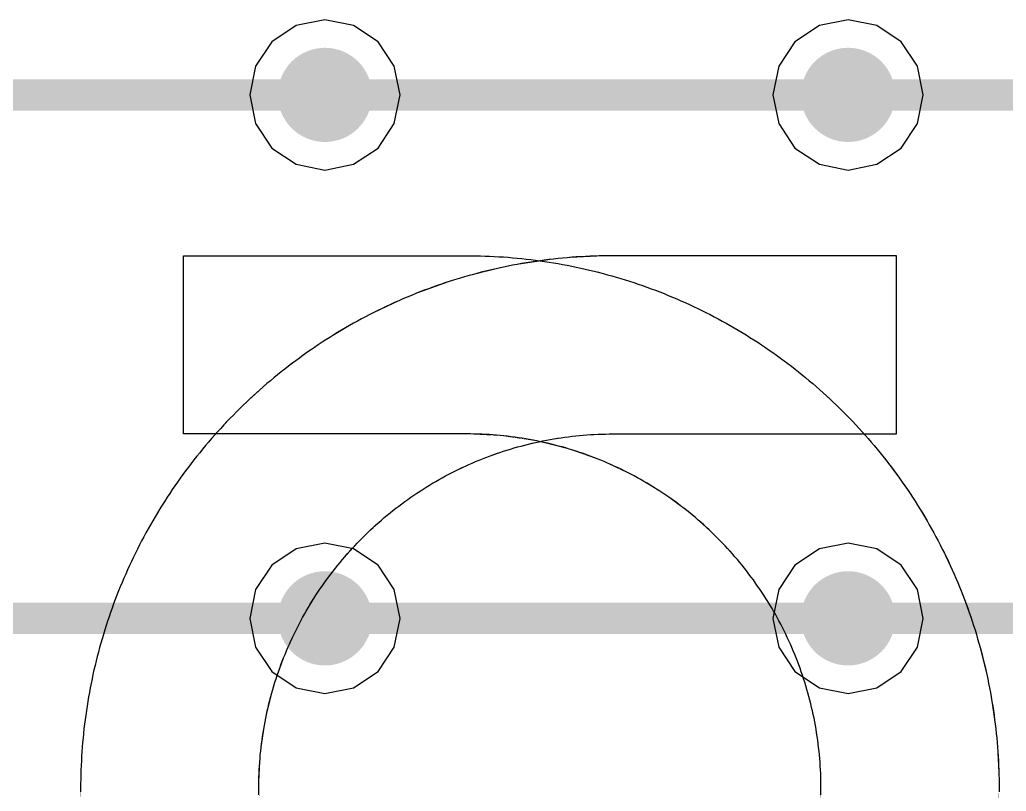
# Model space of a CAD drawing. Extents: x 17 to 262, y 47 to 156.
# Drawn here: x 113.542 to 118.256, y 51.674 to 55.359 of the extents above; entities that cross this region are included whole.
import ezdxf

# ---------------------------------------------------------------- set-up
doc = ezdxf.new("R2010")
doc.units = 0
doc.layers.get('0').update_dxf_attribs({"linetype": 'CONTINUOUS'})
for name, color, linetype in [('BOTTOMLAYER', 5, 'CONTINUOUS'), ('BOTTOMOVERLAY', 54, 'CONTINUOUS'), ('MIDLAYER1', 16, 'CONTINUOUS'), ('MIDLAYER2', 76, 'CONTINUOUS'), ('MULTILAYER', 9, 'CONTINUOUS'), ('TOPLAYER', 1, 'CONTINUOUS'), ('TOPOVERLAY', 2, 'CONTINUOUS'), ('VIAHOLELAYER', 16, 'CONTINUOUS')]:
    doc.layers.add(name, color=color, linetype=linetype)

# ---------------------------------------------------------------- blocks, each defined once
blk = doc.blocks.new('3DR_SMALL_B_1')
at = {"layer": 'BOTTOMOVERLAY'}
for p, q in [((1.6986, 0.0067), (1.6989, -0.011)), ((1.6989, -0.0427), (1.6986, -0.0604)), ((1.6989, -0.011), (1.699, -0.0268)), ((1.699, -0.0268), (1.6989, -0.0427)), ((1.699, -0.0268), (1.699, -0.0268)), ((1.699, -0.0268), (1.699, -0.0268)), ((1.699, -0.0268), (1.699, -0.0268)), ((1.699, -0.0268), (1.699, -0.0268)), ((2.5498, -0.0679), (2.5501, -0.0459)), ((2.5502, -0.0268), (2.5501, -0.0078)), ((2.5501, -0.0459), (2.5502, -0.0268)), ((2.5502, -0.0268), (2.5502, -0.0268)), ((2.5502, -0.0268), (2.5502, -0.0268)), ((2.5502, -0.0268), (2.5502, -0.0268)), ((2.5502, -0.0268), (2.5502, -0.0268)), ((2.5502, -0.0268), (2.5502, -0.0268)), ((1.6982, -0.0782), (1.6975, -0.0959)), ((1.6986, -0.0604), (1.6982, -0.0782)), ((2.5487, -0.1118), (2.5493, -0.0899)), ((2.5493, -0.0899), (2.5498, -0.0679)), ((1.6956, -0.1312), (1.6944, -0.1489)), ((1.6967, -0.1136), (1.6956, -0.1312)), ((1.6975, -0.0959), (1.6967, -0.1136)), ((2.5468, -0.1557), (2.5478, -0.1338)), ((2.5478, -0.1338), (2.5487, -0.1118)), ((1.6915, -0.1842), (1.6897, -0.2019)), ((1.693, -0.1666), (1.6915, -0.1842)), ((1.6944, -0.1489), (1.693, -0.1666)), ((2.5441, -0.1995), (2.5456, -0.1776)), ((2.5456, -0.1776), (2.5468, -0.1557)), ((1.6878, -0.2195), (1.6856, -0.2371)), ((1.6897, -0.2019), (1.6878, -0.2195)), ((2.5407, -0.2433), (2.5425, -0.2214)), ((2.5425, -0.2214), (2.5441, -0.1995)), ((1.6808, -0.2722), (1.6782, -0.2897)), ((1.6833, -0.2547), (1.6808, -0.2722)), ((1.6856, -0.2371), (1.6833, -0.2547)), ((2.5366, -0.287), (2.5387, -0.2652)), ((2.5387, -0.2652), (2.5407, -0.2433)), ((1.6722, -0.3247), (1.669, -0.3421)), ((1.6753, -0.3072), (1.6722, -0.3247)), ((1.6782, -0.2897), (1.6753, -0.3072)), ((2.5316, -0.3307), (2.5342, -0.3089)), ((2.5342, -0.3089), (2.5366, -0.287)), ((1.662, -0.3768), (1.6582, -0.3941)), ((1.6656, -0.3595), (1.662, -0.3768)), ((1.669, -0.3421), (1.6656, -0.3595)), ((2.5229, -0.396), (2.526, -0.3742)), ((2.526, -0.3742), (2.5289, -0.3525)), ((2.5289, -0.3525), (2.5316, -0.3307)), ((1.6543, -0.4114), (1.6501, -0.4286)), ((1.6582, -0.3941), (1.6543, -0.4114)), ((2.5161, -0.4394), (2.5196, -0.4177)), ((2.5196, -0.4177), (2.5229, -0.396)), ((1.6413, -0.463), (1.6366, -0.48)), ((1.6458, -0.4458), (1.6413, -0.463)), ((1.6501, -0.4286), (1.6458, -0.4458)), ((2.5085, -0.4826), (2.5124, -0.461)), ((2.5124, -0.461), (2.5161, -0.4394)), ((1.6268, -0.5141), (1.6216, -0.531)), ((1.6318, -0.4971), (1.6268, -0.5141)), ((1.6366, -0.48), (1.6318, -0.4971)), ((2.5002, -0.5258), (2.5045, -0.5042)), ((2.5045, -0.5042), (2.5085, -0.4826)), ((1.6106, -0.5647), (1.6049, -0.5815)), ((1.6162, -0.5479), (1.6106, -0.5647)), ((1.6216, -0.531), (1.6162, -0.5479)), ((2.4912, -0.5687), (2.4958, -0.5473)), ((2.4958, -0.5473), (2.5002, -0.5258)), ((1.5989, -0.5982), (1.5929, -0.6148)), ((1.6049, -0.5815), (1.5989, -0.5982)), ((2.4763, -0.6329), (2.4814, -0.6116)), ((2.4814, -0.6116), (2.4864, -0.5902)), ((2.4864, -0.5902), (2.4912, -0.5687)), ((1.5802, -0.6479), (1.5735, -0.6644)), ((1.5866, -0.6314), (1.5802, -0.6479)), ((1.5929, -0.6148), (1.5866, -0.6314)), ((2.4654, -0.6754), (2.4709, -0.6542)), ((2.4709, -0.6542), (2.4763, -0.6329)), ((1.5598, -0.697), (1.5527, -0.7133)), ((1.5668, -0.6807), (1.5598, -0.697)), ((1.5735, -0.6644), (1.5668, -0.6807)), ((2.4538, -0.7178), (2.4597, -0.6966)), ((2.4597, -0.6966), (2.4654, -0.6754)), ((1.5379, -0.7455), (1.5303, -0.7615)), ((1.5454, -0.7294), (1.5379, -0.7455)), ((1.5527, -0.7133), (1.5454, -0.7294)), ((2.4414, -0.76), (2.4477, -0.7389)), ((2.4477, -0.7389), (2.4538, -0.7178)), ((1.5146, -0.7932), (1.5064, -0.809)), ((1.5225, -0.7774), (1.5146, -0.7932)), ((1.5303, -0.7615), (1.5225, -0.7774)), ((2.4284, -0.8019), (2.435, -0.7809)), ((2.435, -0.7809), (2.4414, -0.76)), ((1.4897, -0.8402), (1.4811, -0.8557)), ((1.4981, -0.8246), (1.4897, -0.8402)), ((1.5064, -0.809), (1.4981, -0.8246)), ((2.4074, -0.8643), (2.4146, -0.8436)), ((2.4146, -0.8436), (2.4216, -0.8228)), ((2.4216, -0.8228), (2.4284, -0.8019)), ((1.4633, -0.8864), (1.4542, -0.9016)), ((1.4723, -0.8711), (1.4633, -0.8864)), ((1.4811, -0.8557), (1.4723, -0.8711)), ((2.3926, -0.9057), (2.4001, -0.885)), ((2.4001, -0.885), (2.4074, -0.8643)), ((1.4356, -0.9317), (1.426, -0.9466)), ((1.445, -0.9167), (1.4356, -0.9317)), ((1.4542, -0.9016), (1.445, -0.9167)), ((2.377, -0.9467), (2.3849, -0.9262)), ((2.3849, -0.9262), (2.3926, -0.9057)), ((1.4064, -0.9761), (1.3963, -0.9907)), ((1.4163, -0.9614), (1.4064, -0.9761)), ((1.426, -0.9466), (1.4163, -0.9614)), ((2.3523, -1.0078), (2.3607, -0.9875)), ((2.3607, -0.9875), (2.3689, -0.9672)), ((2.3689, -0.9672), (2.377, -0.9467)), ((1.3653, -1.0339), (1.3547, -1.0481)), ((1.3758, -1.0196), (1.3653, -1.0339)), ((1.3862, -1.0052), (1.3758, -1.0196)), ((1.3963, -0.9907), (1.3862, -1.0052)), ((2.335, -1.0482), (2.3437, -1.028)), ((2.3437, -1.028), (2.3523, -1.0078)), ((1.333, -1.0761), (1.3219, -1.0899)), ((1.3439, -1.0621), (1.333, -1.0761)), ((1.3547, -1.0481), (1.3439, -1.0621)), ((2.3169, -1.0882), (2.326, -1.0682)), ((2.326, -1.0682), (2.335, -1.0482)), ((1.2878, -1.1307), (1.2761, -1.144)), ((1.2993, -1.1172), (1.2878, -1.1307)), ((1.3107, -1.1036), (1.2993, -1.1172)), ((1.3219, -1.0899), (1.3107, -1.1036)), ((2.2886, -1.1477), (2.2982, -1.1279)), ((2.2982, -1.1279), (2.3077, -1.1081)), ((2.3077, -1.1081), (2.3169, -1.0882)), ((1.2524, -1.1704), (1.2404, -1.1834)), ((1.2643, -1.1573), (1.2524, -1.1704)), ((1.2761, -1.144), (1.2643, -1.1573)), ((2.2689, -1.1869), (2.2788, -1.1673)), ((2.2788, -1.1673), (2.2886, -1.1477)), ((1.2034, -1.2215), (1.1908, -1.234)), ((1.2158, -1.2089), (1.2034, -1.2215)), ((1.2282, -1.1962), (1.2158, -1.2089)), ((1.2404, -1.1834), (1.2282, -1.1962)), ((2.2485, -1.2258), (2.2588, -1.2064)), ((2.2588, -1.2064), (2.2689, -1.1869)), ((1.1522, -1.2706), (1.1391, -1.2825)), ((1.1652, -1.2585), (1.1522, -1.2706)), ((1.178, -1.2463), (1.1652, -1.2585)), ((1.1908, -1.234), (1.178, -1.2463)), ((2.2166, -1.2835), (2.2274, -1.2643)), ((2.2274, -1.2643), (2.238, -1.2451)), ((2.238, -1.2451), (2.2485, -1.2258)), ((1.099, -1.3175), (1.0855, -1.3288)), ((1.1125, -1.3059), (1.099, -1.3175)), ((1.1259, -1.2943), (1.1125, -1.3059)), ((1.1391, -1.2825), (1.1259, -1.2943)), ((2.1945, -1.3214), (2.2056, -1.3025)), ((2.2056, -1.3025), (2.2166, -1.2835)), ((1.044, -1.3621), (1.0299, -1.3728)), ((1.0579, -1.3511), (1.044, -1.3621)), ((1.0717, -1.34), (1.0579, -1.3511)), ((1.0855, -1.3288), (1.0717, -1.34)), ((2.1602, -1.3777), (2.1718, -1.359)), ((2.1718, -1.359), (2.1833, -1.3403)), ((2.1833, -1.3403), (2.1945, -1.3214)), ((0.9871, -1.4043), (0.9726, -1.4145)), ((1.0015, -1.394), (0.9871, -1.4043)), ((1.0157, -1.3835), (1.0015, -1.394)), ((1.0299, -1.3728), (1.0157, -1.3835)), ((2.1365, -1.4147), (2.1484, -1.3962)), ((2.1484, -1.3962), (2.1602, -1.3777)), ((0.9135, -1.4537), (0.8985, -1.4631)), ((0.9284, -1.4442), (0.9135, -1.4537)), ((0.9433, -1.4344), (0.9284, -1.4442)), ((0.958, -1.4245), (0.9433, -1.4344)), ((0.9726, -1.4145), (0.958, -1.4245)), ((2.0998, -1.4693), (2.1122, -1.4512)), ((2.1122, -1.4512), (2.1244, -1.433)), ((2.1244, -1.433), (2.1365, -1.4147)), ((0.822, -1.5078), (0.8065, -1.5163)), ((0.8375, -1.4992), (0.822, -1.5078)), ((0.8529, -1.4904), (0.8375, -1.4992)), ((0.8682, -1.4815), (0.8529, -1.4904)), ((0.8834, -1.4724), (0.8682, -1.4815)), ((0.8985, -1.4631), (0.8834, -1.4724)), ((2.0617, -1.5231), (2.0745, -1.5053)), ((2.0745, -1.5053), (2.0873, -1.4874)), ((2.0873, -1.4874), (2.0998, -1.4693)), ((0.7433, -1.5485), (0.7273, -1.5561)), ((0.7592, -1.5407), (0.7433, -1.5485)), ((0.7751, -1.5327), (0.7592, -1.5407)), ((0.7908, -1.5246), (0.7751, -1.5327)), ((0.8065, -1.5163), (0.7908, -1.5246)), ((2.0355, -1.5583), (2.0487, -1.5408)), ((2.0487, -1.5408), (2.0617, -1.5231)), ((0.6298, -1.5983), (0.6132, -1.6048)), ((0.6462, -1.5917), (0.6298, -1.5983)), ((0.6626, -1.5849), (0.6462, -1.5917)), ((0.6789, -1.578), (0.6626, -1.5849)), ((0.6951, -1.5709), (0.6789, -1.578)), ((0.7112, -1.5636), (0.6951, -1.5709)), ((0.7273, -1.5561), (0.7112, -1.5636)), ((1.9951, -1.6104), (2.0087, -1.5931)), ((2.0087, -1.5931), (2.0222, -1.5758)), ((2.0222, -1.5758), (2.0355, -1.5583)), ((0.4789, -1.65), (0.4619, -1.6548)), ((0.4959, -1.6449), (0.4789, -1.65)), ((0.5129, -1.6397), (0.4959, -1.6449)), ((0.5297, -1.6343), (0.5129, -1.6397)), ((0.5466, -1.6288), (0.5297, -1.6343)), ((0.5633, -1.623), (0.5466, -1.6288)), ((0.58, -1.6171), (0.5633, -1.623)), ((0.5967, -1.611), (0.58, -1.6171)), ((0.6132, -1.6048), (0.5967, -1.611)), ((1.9534, -1.6613), (1.9674, -1.6445)), ((1.9674, -1.6445), (1.9813, -1.6275)), ((1.9813, -1.6275), (1.9951, -1.6104)), ((0.2715, -1.6963), (0.254, -1.699)), ((0.289, -1.6934), (0.2715, -1.6963)), ((0.3065, -1.6904), (0.289, -1.6934)), ((0.3239, -1.6872), (0.3065, -1.6904)), ((0.3413, -1.6838), (0.3239, -1.6872)), ((0.3587, -1.6802), (0.3413, -1.6838)), ((0.376, -1.6764), (0.3587, -1.6802)), ((0.3932, -1.6724), (0.376, -1.6764)), ((0.4105, -1.6683), (0.3932, -1.6724)), ((0.4277, -1.664), (0.4105, -1.6683)), ((0.4448, -1.6595), (0.4277, -1.664)), ((0.4619, -1.6548), (0.4448, -1.6595)), ((1.9103, -1.7112), (1.9248, -1.6947)), ((1.9248, -1.6947), (1.9392, -1.6781)), ((1.9392, -1.6781), (1.9534, -1.6613)), ((0.0087, -1.7171), (-1.3479, -1.7171)), ((-1.3479, -1.7171), (-1.3479, -2.5683)), ((0.0246, -1.7171), (0.0087, -1.7171)), ((0.0087, -1.7171), (0.0087, -1.7171)), ((0.0087, -1.7171), (0.0087, -1.7171)), ((0.0423, -1.7168), (0.0246, -1.7171)), ((0.06, -1.7163), (0.0423, -1.7168)), ((0.0777, -1.7157), (0.06, -1.7163)), ((0.0954, -1.7148), (0.0777, -1.7157)), ((0.1131, -1.7138), (0.0954, -1.7148)), ((0.1308, -1.7126), (0.1131, -1.7138)), ((0.1484, -1.7112), (0.1308, -1.7126)), ((0.1661, -1.7096), (0.1484, -1.7112)), ((0.1837, -1.7079), (0.1661, -1.7096)), ((0.2013, -1.7059), (0.1837, -1.7079)), ((0.2189, -1.7038), (0.2013, -1.7059)), ((0.2365, -1.7015), (0.2189, -1.7038)), ((0.254, -1.699), (0.2365, -1.7015)), ((1.866, -1.76), (1.8809, -1.7438)), ((1.8809, -1.7438), (1.8957, -1.7276)), ((1.8957, -1.7276), (1.9103, -1.7112)), ((1.8358, -1.7918), (1.8509, -1.7759)), ((1.8509, -1.7759), (1.866, -1.76)), ((1.7737, -1.8539), (1.7894, -1.8386)), ((1.7894, -1.8386), (1.805, -1.8231)), ((1.805, -1.8231), (1.8204, -1.8075)), ((1.8204, -1.8075), (1.8358, -1.7918)), ((1.7257, -1.8991), (1.7418, -1.8841)), ((1.7418, -1.8841), (1.7578, -1.8691)), ((1.7578, -1.8691), (1.7737, -1.8539)), ((1.6766, -1.943), (1.6931, -1.9285)), ((1.6931, -1.9285), (1.7094, -1.9138)), ((1.7094, -1.9138), (1.7257, -1.8991)), ((1.6263, -1.9856), (1.6432, -1.9715)), ((1.6432, -1.9715), (1.6599, -1.9573)), ((1.6599, -1.9573), (1.6766, -1.943)), ((1.5576, -2.0403), (1.575, -2.0269)), ((1.575, -2.0269), (1.5922, -2.0132)), ((1.5922, -2.0132), (1.6093, -1.9995)), ((1.6093, -1.9995), (1.6263, -1.9856)), ((1.5049, -2.0798), (1.5226, -2.0668)), ((1.5226, -2.0668), (1.5402, -2.0537)), ((1.5402, -2.0537), (1.5576, -2.0403)), ((1.4331, -2.1304), (1.4512, -2.118)), ((1.4512, -2.118), (1.4692, -2.1054)), ((1.4692, -2.1054), (1.4871, -2.0927)), ((1.4871, -2.0927), (1.5049, -2.0798)), ((1.3595, -2.1784), (1.3781, -2.1666)), ((1.3781, -2.1666), (1.3965, -2.1547)), ((1.3965, -2.1547), (1.4148, -2.1426)), ((1.4148, -2.1426), (1.4331, -2.1304)), ((1.2844, -2.2238), (1.3033, -2.2127)), ((1.3033, -2.2127), (1.3221, -2.2014)), ((1.3221, -2.2014), (1.3409, -2.19)), ((1.3409, -2.19), (1.3595, -2.1784)), ((1.2077, -2.2666), (1.227, -2.2562)), ((1.227, -2.2562), (1.2462, -2.2455)), ((1.2462, -2.2455), (1.2653, -2.2348)), ((1.2653, -2.2348), (1.2844, -2.2238)), ((1.1098, -2.3164), (1.1295, -2.3068)), ((1.1295, -2.3068), (1.1492, -2.297)), ((1.1492, -2.297), (1.1688, -2.287)), ((1.1688, -2.287), (1.1883, -2.2769)), ((1.1883, -2.2769), (1.2077, -2.2666)), ((1.0099, -2.3619), (1.03, -2.3531)), ((1.03, -2.3531), (1.0501, -2.3442)), ((1.0501, -2.3442), (1.0701, -2.3351)), ((1.0701, -2.3351), (1.09, -2.3258)), ((1.09, -2.3258), (1.1098, -2.3164)), ((0.8875, -2.4107), (0.9081, -2.403)), ((0.9081, -2.403), (0.9286, -2.3951)), ((0.9286, -2.3951), (0.949, -2.3871)), ((0.949, -2.3871), (0.9694, -2.3788)), ((0.9694, -2.3788), (0.9897, -2.3704)), ((0.9897, -2.3704), (1.0099, -2.3619)), ((0.7628, -2.4531), (0.7837, -2.4465)), ((0.7837, -2.4465), (0.8046, -2.4397)), ((0.8046, -2.4397), (0.8254, -2.4327)), ((0.8254, -2.4327), (0.8462, -2.4256)), ((0.8462, -2.4256), (0.8669, -2.4182)), ((0.8669, -2.4182), (0.8875, -2.4107)), ((0.5934, -2.4996), (0.6147, -2.4944)), ((0.6147, -2.4944), (0.636, -2.4891)), ((0.636, -2.4891), (0.6573, -2.4835)), ((0.6573, -2.4835), (0.6785, -2.4778)), ((0.6785, -2.4778), (0.6997, -2.4719)), ((0.6997, -2.4719), (0.7208, -2.4658)), ((0.7208, -2.4658), (0.7418, -2.4596)), ((0.7418, -2.4596), (0.7628, -2.4531)), ((0.3343, -2.5471), (0.3561, -2.5441)), ((0.3561, -2.5441), (0.3778, -2.541)), ((0.3778, -2.541), (0.3995, -2.5377)), ((0.3995, -2.5377), (0.4212, -2.5342)), ((0.4212, -2.5342), (0.4429, -2.5305)), ((0.4429, -2.5305), (0.4645, -2.5267)), ((0.4645, -2.5267), (0.4861, -2.5226)), ((0.4861, -2.5226), (0.5076, -2.5184)), ((0.5076, -2.5184), (0.5291, -2.514)), ((0.5291, -2.514), (0.5506, -2.5093)), ((0.5506, -2.5093), (0.572, -2.5046)), ((0.572, -2.5046), (0.5934, -2.4996)), ((-1.3479, -2.5683), (0.0087, -2.5683)), ((0.0087, -2.5683), (0.0278, -2.5682)), ((0.0087, -2.5683), (0.0087, -2.5683)), ((0.0278, -2.5682), (0.0498, -2.568)), ((0.0498, -2.568), (0.0717, -2.5675)), ((0.0717, -2.5675), (0.0937, -2.5668)), ((0.0937, -2.5668), (0.1156, -2.566)), ((0.1156, -2.566), (0.1375, -2.5649)), ((0.1375, -2.5649), (0.1595, -2.5637)), ((0.1595, -2.5637), (0.1814, -2.5623)), ((0.1814, -2.5623), (0.2033, -2.5607)), ((0.2033, -2.5607), (0.2252, -2.5589)), ((0.2252, -2.5589), (0.247, -2.5569)), ((0.247, -2.5569), (0.2689, -2.5547)), ((0.2689, -2.5547), (0.2907, -2.5523)), ((0.2907, -2.5523), (0.3125, -2.5498)), ((0.3125, -2.5498), (0.3343, -2.5471))]:
    blk.add_line(p, q, dxfattribs=at)
at = {"layer": 'BOTTOMOVERLAY', "const_width": 0.00119}
for points in [[(0.0087, 2.5152, -0.413554), (2.5508, -0.0268)], [(0.0087, 1.6629, -0.413557), (1.6984, -0.0268)], [(2.5508, -0.0268, -0.41356), (0.0087, -2.5689)], [(1.6984, -0.0268, -0.413578), (0.0087, -1.7165)]]:
    blk.add_lwpolyline(points, format="xyb", dxfattribs=at)
at = {"layer": 'BOTTOMOVERLAY', "const_width": 0.000592}
for points in [[(1.6981, -0.0268, 1), (1.6987, -0.0268, 1)], [(1.6981, -0.0268, 1), (1.6987, -0.0268, 1)], [(2.5505, -0.0268, 1), (2.5511, -0.0268, 1)], [(2.5505, -0.0268, 1), (2.5511, -0.0268, 1)], [(-1.3488, -1.7165, 1), (-1.3482, -1.7165, 1)], [(-1.3488, -1.7165, 1), (-1.3482, -1.7165, 1)], [(0.0084, -1.7165, 1), (0.009, -1.7165, 1)], [(0.0084, -1.7165, 1), (0.009, -1.7165, 1)], [(-1.3488, -2.5689, 1), (-1.3482, -2.5689, 1)], [(-1.3488, -2.5689, 1), (-1.3482, -2.5689, 1)], [(0.0084, -2.5689, 1), (0.009, -2.5689, 1)], [(0.0084, -2.5689, 1), (0.009, -2.5689, 1)]]:
    blk.add_lwpolyline(points, format="xyb", close=True, dxfattribs=at)
at = {"layer": 'BOTTOMOVERLAY', "const_width": 0.00119}
for points in [[(0.0087, -1.7165), (-1.3485, -1.7165)], [(-1.3485, -1.7165), (-1.3485, -2.5689)], [(0.0087, -2.5689), (-1.3485, -2.5689)]]:
    blk.add_lwpolyline(points, dxfattribs=at)
blk = doc.blocks.new('3DR_SMALL_2')
at = {"layer": 'TOPOVERLAY'}
for p, q in [((-1.3479, 1.7171), (-1.3479, 2.5683)), ((-1.3479, 2.5683), (0.0087, 2.5683)), ((0.0087, 2.5683), (0.0278, 2.5682)), ((0.0087, 2.5683), (0.0087, 2.5683)), ((0.0278, 2.5682), (0.0498, 2.568)), ((0.0498, 2.568), (0.0717, 2.5675)), ((0.0717, 2.5675), (0.0937, 2.5668)), ((0.0937, 2.5668), (0.1156, 2.566)), ((0.1156, 2.566), (0.1375, 2.5649)), ((0.1375, 2.5649), (0.1595, 2.5637)), ((0.1595, 2.5637), (0.1814, 2.5623)), ((0.1814, 2.5623), (0.2033, 2.5607)), ((0.2033, 2.5607), (0.2252, 2.5589)), ((0.2252, 2.5589), (0.247, 2.5569)), ((0.247, 2.5569), (0.2689, 2.5547)), ((0.2689, 2.5547), (0.2907, 2.5523)), ((0.2907, 2.5523), (0.3125, 2.5498)), ((0.3125, 2.5498), (0.3343, 2.5471)), ((0.3343, 2.5471), (0.3561, 2.5441)), ((0.3561, 2.5441), (0.3778, 2.541)), ((0.3778, 2.541), (0.3995, 2.5377)), ((0.3995, 2.5377), (0.4212, 2.5342)), ((0.4212, 2.5342), (0.4429, 2.5305)), ((0.4429, 2.5305), (0.4645, 2.5267)), ((0.4645, 2.5267), (0.4861, 2.5226)), ((0.4861, 2.5226), (0.5076, 2.5184)), ((0.5076, 2.5184), (0.5291, 2.514)), ((0.5291, 2.514), (0.5506, 2.5093)), ((0.5506, 2.5093), (0.572, 2.5046)), ((0.572, 2.5046), (0.5934, 2.4996)), ((0.5934, 2.4996), (0.6147, 2.4944)), ((0.6147, 2.4944), (0.636, 2.4891)), ((0.636, 2.4891), (0.6573, 2.4835)), ((0.6573, 2.4835), (0.6785, 2.4778)), ((0.6785, 2.4778), (0.6997, 2.4719)), ((0.6997, 2.4719), (0.7208, 2.4658)), ((0.7208, 2.4658), (0.7418, 2.4596)), ((0.7418, 2.4596), (0.7628, 2.4531)), ((0.7628, 2.4531), (0.7837, 2.4465)), ((0.7837, 2.4465), (0.8046, 2.4397)), ((0.8046, 2.4397), (0.8254, 2.4327)), ((0.8254, 2.4327), (0.8462, 2.4256)), ((0.8462, 2.4256), (0.8669, 2.4182)), ((0.8669, 2.4182), (0.8875, 2.4107)), ((0.8875, 2.4107), (0.9081, 2.403)), ((0.9081, 2.403), (0.9286, 2.3951)), ((0.9286, 2.3951), (0.949, 2.3871)), ((0.949, 2.3871), (0.9694, 2.3788)), ((0.9694, 2.3788), (0.9897, 2.3704)), ((0.9897, 2.3704), (1.0099, 2.3619)), ((1.0099, 2.3619), (1.03, 2.3531)), ((1.03, 2.3531), (1.0501, 2.3442)), ((1.0501, 2.3442), (1.0701, 2.3351)), ((1.0701, 2.3351), (1.09, 2.3258)), ((1.09, 2.3258), (1.1098, 2.3164)), ((1.1098, 2.3164), (1.1295, 2.3068)), ((1.1295, 2.3068), (1.1492, 2.297)), ((1.1492, 2.297), (1.1688, 2.287)), ((1.1688, 2.287), (1.1883, 2.2769)), ((1.1883, 2.2769), (1.2077, 2.2666)), ((1.2077, 2.2666), (1.227, 2.2562)), ((1.227, 2.2562), (1.2462, 2.2455)), ((1.2462, 2.2455), (1.2653, 2.2348)), ((1.2653, 2.2348), (1.2844, 2.2238)), ((1.2844, 2.2238), (1.3033, 2.2127)), ((1.3033, 2.2127), (1.3221, 2.2014)), ((1.3221, 2.2014), (1.3409, 2.19)), ((1.3409, 2.19), (1.3595, 2.1784)), ((1.3595, 2.1784), (1.3781, 2.1666)), ((1.3781, 2.1666), (1.3965, 2.1547)), ((1.3965, 2.1547), (1.4148, 2.1426)), ((1.4148, 2.1426), (1.4331, 2.1304)), ((1.4331, 2.1304), (1.4512, 2.118)), ((1.4512, 2.118), (1.4692, 2.1054)), ((1.4692, 2.1054), (1.4871, 2.0927)), ((1.4871, 2.0927), (1.5049, 2.0798)), ((1.5049, 2.0798), (1.5226, 2.0668)), ((1.5226, 2.0668), (1.5402, 2.0537)), ((1.5402, 2.0537), (1.5576, 2.0403)), ((1.5576, 2.0403), (1.575, 2.0269)), ((1.575, 2.0269), (1.5922, 2.0132)), ((1.5922, 2.0132), (1.6093, 1.9995)), ((1.6093, 1.9995), (1.6263, 1.9856)), ((1.6263, 1.9856), (1.6432, 1.9715)), ((1.6432, 1.9715), (1.6599, 1.9573)), ((1.6599, 1.9573), (1.6766, 1.943)), ((1.6766, 1.943), (1.6931, 1.9285)), ((1.6931, 1.9285), (1.7094, 1.9138)), ((1.7094, 1.9138), (1.7257, 1.8991)), ((1.7257, 1.8991), (1.7418, 1.8841)), ((1.7418, 1.8841), (1.7578, 1.8691)), ((1.7578, 1.8691), (1.7737, 1.8539)), ((1.7737, 1.8539), (1.7894, 1.8386)), ((1.7894, 1.8386), (1.805, 1.8231)), ((1.805, 1.8231), (1.8204, 1.8075)), ((1.8204, 1.8075), (1.8358, 1.7918)), ((1.8358, 1.7918), (1.8509, 1.7759)), ((1.8509, 1.7759), (1.866, 1.76)), ((1.866, 1.76), (1.8809, 1.7438)), ((0.0087, 1.7171), (-1.3479, 1.7171)), ((0.0246, 1.7171), (0.0087, 1.7171)), ((0.0087, 1.7171), (0.0087, 1.7171)), ((0.0087, 1.7171), (0.0087, 1.7171)), ((0.0423, 1.7168), (0.0246, 1.7171)), ((0.06, 1.7163), (0.0423, 1.7168)), ((0.0777, 1.7157), (0.06, 1.7163)), ((0.0954, 1.7148), (0.0777, 1.7157)), ((0.1131, 1.7138), (0.0954, 1.7148)), ((0.1308, 1.7126), (0.1131, 1.7138)), ((0.1484, 1.7112), (0.1308, 1.7126)), ((0.1661, 1.7096), (0.1484, 1.7112)), ((0.1837, 1.7079), (0.1661, 1.7096)), ((0.2013, 1.7059), (0.1837, 1.7079)), ((0.2189, 1.7038), (0.2013, 1.7059)), ((0.2365, 1.7015), (0.2189, 1.7038)), ((0.254, 1.699), (0.2365, 1.7015)), ((0.2715, 1.6963), (0.254, 1.699)), ((1.8809, 1.7438), (1.8957, 1.7276)), ((1.8957, 1.7276), (1.9103, 1.7112)), ((1.9103, 1.7112), (1.9248, 1.6947)), ((0.289, 1.6934), (0.2715, 1.6963)), ((0.3065, 1.6904), (0.289, 1.6934)), ((0.3239, 1.6872), (0.3065, 1.6904)), ((0.3413, 1.6838), (0.3239, 1.6872)), ((0.3587, 1.6802), (0.3413, 1.6838)), ((0.376, 1.6764), (0.3587, 1.6802)), ((0.3932, 1.6724), (0.376, 1.6764)), ((0.4105, 1.6683), (0.3932, 1.6724)), ((0.4277, 1.664), (0.4105, 1.6683)), ((0.4448, 1.6595), (0.4277, 1.664)), ((0.4619, 1.6548), (0.4448, 1.6595)), ((0.4789, 1.65), (0.4619, 1.6548)), ((1.9248, 1.6947), (1.9392, 1.6781)), ((1.9392, 1.6781), (1.9534, 1.6613)), ((1.9534, 1.6613), (1.9674, 1.6445)), ((0.4959, 1.6449), (0.4789, 1.65)), ((0.5129, 1.6397), (0.4959, 1.6449)), ((0.5297, 1.6343), (0.5129, 1.6397)), ((0.5466, 1.6288), (0.5297, 1.6343)), ((0.5633, 1.623), (0.5466, 1.6288)), ((0.58, 1.6171), (0.5633, 1.623)), ((0.5967, 1.611), (0.58, 1.6171)), ((0.6132, 1.6048), (0.5967, 1.611)), ((0.6298, 1.5983), (0.6132, 1.6048)), ((1.9674, 1.6445), (1.9813, 1.6275)), ((1.9813, 1.6275), (1.9951, 1.6104)), ((1.9951, 1.6104), (2.0087, 1.5931)), ((0.6462, 1.5917), (0.6298, 1.5983)), ((0.6626, 1.5849), (0.6462, 1.5917)), ((0.6789, 1.578), (0.6626, 1.5849)), ((0.6951, 1.5709), (0.6789, 1.578)), ((0.7112, 1.5636), (0.6951, 1.5709)), ((0.7273, 1.5561), (0.7112, 1.5636)), ((0.7433, 1.5485), (0.7273, 1.5561)), ((2.0087, 1.5931), (2.0222, 1.5758)), ((2.0222, 1.5758), (2.0355, 1.5583)), ((2.0355, 1.5583), (2.0487, 1.5408)), ((0.7592, 1.5407), (0.7433, 1.5485)), ((0.7751, 1.5327), (0.7592, 1.5407)), ((0.7908, 1.5246), (0.7751, 1.5327)), ((0.8065, 1.5163), (0.7908, 1.5246)), ((0.822, 1.5078), (0.8065, 1.5163)), ((2.0487, 1.5408), (2.0617, 1.5231)), ((2.0617, 1.5231), (2.0745, 1.5053)), ((0.8375, 1.4992), (0.822, 1.5078)), ((0.8529, 1.4904), (0.8375, 1.4992)), ((0.8682, 1.4815), (0.8529, 1.4904)), ((0.8834, 1.4724), (0.8682, 1.4815)), ((0.8985, 1.4631), (0.8834, 1.4724)), ((0.9135, 1.4537), (0.8985, 1.4631)), ((2.0745, 1.5053), (2.0873, 1.4874)), ((2.0873, 1.4874), (2.0998, 1.4693)), ((2.0998, 1.4693), (2.1122, 1.4512)), ((0.9284, 1.4442), (0.9135, 1.4537)), ((0.9433, 1.4344), (0.9284, 1.4442)), ((0.958, 1.4245), (0.9433, 1.4344)), ((0.9726, 1.4145), (0.958, 1.4245)), ((0.9871, 1.4043), (0.9726, 1.4145)), ((2.1122, 1.4512), (2.1244, 1.433)), ((2.1244, 1.433), (2.1365, 1.4147)), ((2.1365, 1.4147), (2.1484, 1.3962)), ((1.0015, 1.394), (0.9871, 1.4043)), ((1.0157, 1.3835), (1.0015, 1.394)), ((1.0299, 1.3728), (1.0157, 1.3835)), ((1.044, 1.3621), (1.0299, 1.3728)), ((2.1484, 1.3962), (2.1602, 1.3777)), ((2.1602, 1.3777), (2.1718, 1.359)), ((1.0579, 1.3511), (1.044, 1.3621)), ((1.0717, 1.34), (1.0579, 1.3511)), ((1.0855, 1.3288), (1.0717, 1.34)), ((1.099, 1.3175), (1.0855, 1.3288)), ((2.1718, 1.359), (2.1833, 1.3403)), ((2.1833, 1.3403), (2.1945, 1.3214)), ((2.1945, 1.3214), (2.2056, 1.3025)), ((1.1125, 1.3059), (1.099, 1.3175)), ((1.1259, 1.2943), (1.1125, 1.3059)), ((1.1391, 1.2825), (1.1259, 1.2943)), ((1.1522, 1.2706), (1.1391, 1.2825)), ((2.2056, 1.3025), (2.2166, 1.2835)), ((2.2166, 1.2835), (2.2274, 1.2643)), ((1.1652, 1.2585), (1.1522, 1.2706)), ((1.178, 1.2463), (1.1652, 1.2585)), ((1.1908, 1.234), (1.178, 1.2463)), ((1.2034, 1.2215), (1.1908, 1.234)), ((2.2274, 1.2643), (2.238, 1.2451)), ((2.238, 1.2451), (2.2485, 1.2258)), ((2.2485, 1.2258), (2.2588, 1.2064)), ((1.2158, 1.2089), (1.2034, 1.2215)), ((1.2282, 1.1962), (1.2158, 1.2089)), ((1.2404, 1.1834), (1.2282, 1.1962)), ((1.2524, 1.1704), (1.2404, 1.1834)), ((2.2588, 1.2064), (2.2689, 1.1869)), ((2.2689, 1.1869), (2.2788, 1.1673)), ((1.2643, 1.1573), (1.2524, 1.1704)), ((1.2761, 1.144), (1.2643, 1.1573)), ((1.2878, 1.1307), (1.2761, 1.144)), ((2.2788, 1.1673), (2.2886, 1.1477)), ((2.2886, 1.1477), (2.2982, 1.1279)), ((1.2993, 1.1172), (1.2878, 1.1307)), ((1.3107, 1.1036), (1.2993, 1.1172)), ((1.3219, 1.0899), (1.3107, 1.1036)), ((1.333, 1.0761), (1.3219, 1.0899)), ((2.2982, 1.1279), (2.3077, 1.1081)), ((2.3077, 1.1081), (2.3169, 1.0882)), ((2.3169, 1.0882), (2.326, 1.0682)), ((1.3439, 1.0621), (1.333, 1.0761)), ((1.3547, 1.0481), (1.3439, 1.0621)), ((1.3653, 1.0339), (1.3547, 1.0481)), ((2.326, 1.0682), (2.335, 1.0482)), ((2.335, 1.0482), (2.3437, 1.028)), ((1.3758, 1.0196), (1.3653, 1.0339)), ((1.3862, 1.0052), (1.3758, 1.0196)), ((1.3963, 0.9907), (1.3862, 1.0052)), ((1.4064, 0.9761), (1.3963, 0.9907)), ((2.3437, 1.028), (2.3523, 1.0078)), ((2.3523, 1.0078), (2.3607, 0.9875)), ((1.4163, 0.9614), (1.4064, 0.9761)), ((1.426, 0.9466), (1.4163, 0.9614)), ((1.4356, 0.9317), (1.426, 0.9466)), ((2.3607, 0.9875), (2.3689, 0.9672)), ((2.3689, 0.9672), (2.377, 0.9467)), ((2.377, 0.9467), (2.3849, 0.9262)), ((1.445, 0.9167), (1.4356, 0.9317)), ((1.4542, 0.9016), (1.445, 0.9167)), ((1.4633, 0.8864), (1.4542, 0.9016)), ((2.3849, 0.9262), (2.3926, 0.9057)), ((2.3926, 0.9057), (2.4001, 0.885)), ((1.4723, 0.8711), (1.4633, 0.8864)), ((1.4811, 0.8557), (1.4723, 0.8711)), ((1.4897, 0.8402), (1.4811, 0.8557)), ((2.4001, 0.885), (2.4074, 0.8643)), ((2.4074, 0.8643), (2.4146, 0.8436)), ((1.4981, 0.8246), (1.4897, 0.8402)), ((1.5064, 0.809), (1.4981, 0.8246)), ((1.5146, 0.7932), (1.5064, 0.809)), ((2.4146, 0.8436), (2.4216, 0.8228)), ((2.4216, 0.8228), (2.4284, 0.8019)), ((2.4284, 0.8019), (2.435, 0.7809)), ((1.5225, 0.7774), (1.5146, 0.7932)), ((1.5303, 0.7615), (1.5225, 0.7774)), ((1.5379, 0.7455), (1.5303, 0.7615)), ((2.435, 0.7809), (2.4414, 0.76)), ((2.4414, 0.76), (2.4477, 0.7389)), ((1.5454, 0.7294), (1.5379, 0.7455)), ((1.5527, 0.7133), (1.5454, 0.7294)), ((1.5598, 0.697), (1.5527, 0.7133)), ((2.4477, 0.7389), (2.4538, 0.7178)), ((2.4538, 0.7178), (2.4597, 0.6966)), ((1.5668, 0.6807), (1.5598, 0.697)), ((1.5735, 0.6644), (1.5668, 0.6807)), ((1.5802, 0.6479), (1.5735, 0.6644)), ((2.4597, 0.6966), (2.4654, 0.6754)), ((2.4654, 0.6754), (2.4709, 0.6542)), ((1.5866, 0.6314), (1.5802, 0.6479)), ((1.5929, 0.6148), (1.5866, 0.6314)), ((1.5989, 0.5982), (1.5929, 0.6148)), ((2.4709, 0.6542), (2.4763, 0.6329)), ((2.4763, 0.6329), (2.4814, 0.6116)), ((1.6049, 0.5815), (1.5989, 0.5982)), ((1.6106, 0.5647), (1.6049, 0.5815)), ((2.4814, 0.6116), (2.4864, 0.5902)), ((2.4864, 0.5902), (2.4912, 0.5687)), ((2.4912, 0.5687), (2.4958, 0.5473)), ((1.6162, 0.5479), (1.6106, 0.5647)), ((1.6216, 0.531), (1.6162, 0.5479)), ((1.6268, 0.5141), (1.6216, 0.531)), ((2.4958, 0.5473), (2.5002, 0.5258)), ((2.5002, 0.5258), (2.5045, 0.5042)), ((1.6318, 0.4971), (1.6268, 0.5141)), ((1.6366, 0.48), (1.6318, 0.4971)), ((1.6413, 0.463), (1.6366, 0.48)), ((2.5045, 0.5042), (2.5085, 0.4826)), ((2.5085, 0.4826), (2.5124, 0.461)), ((1.6458, 0.4458), (1.6413, 0.463)), ((1.6501, 0.4286), (1.6458, 0.4458)), ((1.6543, 0.4114), (1.6501, 0.4286)), ((2.5124, 0.461), (2.5161, 0.4394)), ((2.5161, 0.4394), (2.5196, 0.4177)), ((1.6582, 0.3941), (1.6543, 0.4114)), ((1.662, 0.3768), (1.6582, 0.3941)), ((2.5196, 0.4177), (2.5229, 0.396)), ((2.5229, 0.396), (2.526, 0.3742)), ((1.6656, 0.3595), (1.662, 0.3768)), ((1.669, 0.3421), (1.6656, 0.3595)), ((1.6722, 0.3247), (1.669, 0.3421)), ((2.526, 0.3742), (2.5289, 0.3525)), ((2.5289, 0.3525), (2.5316, 0.3307)), ((2.5316, 0.3307), (2.5342, 0.3089)), ((1.6753, 0.3072), (1.6722, 0.3247)), ((1.6782, 0.2897), (1.6753, 0.3072)), ((1.6808, 0.2722), (1.6782, 0.2897)), ((2.5342, 0.3089), (2.5366, 0.287)), ((2.5366, 0.287), (2.5387, 0.2652)), ((1.6833, 0.2547), (1.6808, 0.2722)), ((1.6856, 0.2371), (1.6833, 0.2547)), ((1.6878, 0.2195), (1.6856, 0.2371)), ((2.5387, 0.2652), (2.5407, 0.2433)), ((2.5407, 0.2433), (2.5425, 0.2214)), ((1.6897, 0.2019), (1.6878, 0.2195)), ((1.6915, 0.1842), (1.6897, 0.2019)), ((2.5425, 0.2214), (2.5441, 0.1995)), ((2.5441, 0.1995), (2.5456, 0.1776)), ((1.693, 0.1666), (1.6915, 0.1842)), ((1.6944, 0.1489), (1.693, 0.1666)), ((1.6956, 0.1312), (1.6944, 0.1489)), ((2.5456, 0.1776), (2.5468, 0.1557)), ((2.5468, 0.1557), (2.5478, 0.1338)), ((1.6967, 0.1136), (1.6956, 0.1312)), ((1.6975, 0.0959), (1.6967, 0.1136)), ((1.6982, 0.0782), (1.6975, 0.0959)), ((2.5478, 0.1338), (2.5487, 0.1118)), ((2.5487, 0.1118), (2.5493, 0.0899)), ((1.6986, 0.0604), (1.6982, 0.0782)), ((1.6989, 0.0427), (1.6986, 0.0604)), ((2.5493, 0.0899), (2.5498, 0.0679)), ((2.5498, 0.0679), (2.5501, 0.0459)), ((1.6986, -0.0067), (1.6989, 0.011)), ((1.699, 0.0268), (1.6989, 0.0427)), ((1.6989, 0.011), (1.699, 0.0268)), ((1.699, 0.0268), (1.699, 0.0268)), ((1.699, 0.0268), (1.699, 0.0268)), ((1.699, 0.0268), (1.699, 0.0268)), ((1.699, 0.0268), (1.699, 0.0268)), ((2.5501, 0.0459), (2.5502, 0.0268)), ((2.5502, 0.0268), (2.5501, 0.0078)), ((2.5502, 0.0268), (2.5502, 0.0268)), ((2.5502, 0.0268), (2.5502, 0.0268)), ((2.5502, 0.0268), (2.5502, 0.0268)), ((2.5502, 0.0268), (2.5502, 0.0268)), ((2.5502, 0.0268), (2.5502, 0.0268))]:
    blk.add_line(p, q, dxfattribs=at)
at = {"layer": 'TOPOVERLAY', "const_width": 0.00119}
for points in [[(-1.3485, 2.5689), (0.0087, 2.5689)], [(-1.3485, 1.7165), (-1.3485, 2.5689)], [(-1.3485, 1.7165), (0.0087, 1.7165)]]:
    blk.add_lwpolyline(points, dxfattribs=at)
at = {"layer": 'TOPOVERLAY', "const_width": 0.000592}
for points in [[(-1.3488, 2.5689, 1), (-1.3482, 2.5689, 1)], [(-1.3488, 2.5689, 1), (-1.3482, 2.5689, 1)], [(0.0084, 2.5689, 1), (0.009, 2.5689, 1)], [(0.0084, 2.5689, 1), (0.009, 2.5689, 1)], [(-1.3488, 1.7165, 1), (-1.3482, 1.7165, 1)], [(-1.3488, 1.7165, 1), (-1.3482, 1.7165, 1)], [(0.0084, 1.7165, 1), (0.009, 1.7165, 1)], [(0.0084, 1.7165, 1), (0.009, 1.7165, 1)], [(1.6981, 0.0268, 1), (1.6987, 0.0268, 1)], [(1.6981, 0.0268, 1), (1.6987, 0.0268, 1)], [(2.5505, 0.0268, 1), (2.5511, 0.0268, 1)], [(2.5505, 0.0268, 1), (2.5511, 0.0268, 1)]]:
    blk.add_lwpolyline(points, format="xyb", close=True, dxfattribs=at)
at = {"layer": 'TOPOVERLAY', "const_width": 0.00119}
for points in [[(0.0087, 2.5689, -0.41356), (2.5508, 0.0268)], [(0.0087, 1.7165, -0.413578), (1.6984, 0.0268)], [(1.6984, 0.0268, -0.413557), (0.0087, -1.6629)], [(2.5508, 0.0268, -0.413554), (0.0087, -2.5152)]]:
    blk.add_lwpolyline(points, format="xyb", dxfattribs=at)

msp = doc.modelspace()

# ---------------------------------------------------------------- linework, layer by layer
at = {"layer": 'BOTTOMLAYER', "const_width": 0.225}
for points in [[(114.8875, 55, 1), (115.1125, 55, 1)], [(117.3875, 55, 1), (117.6125, 55, 1)], [(114.8875, 52.5, 1), (115.1125, 52.5, 1)], [(117.3875, 52.5, 1), (117.6125, 52.5, 1)]]:
    msp.add_lwpolyline(points, format="xyb", close=True, dxfattribs=at)
at = {"layer": 'MIDLAYER1'}
for p, q in [((115, 55.3589), (114.8627, 55.3316)), ((115.1373, 55.3316), (115, 55.3589)), ((117.5, 55.3589), (117.3627, 55.3316)), ((117.6373, 55.3316), (117.5, 55.3589)), ((114.8627, 55.3316), (114.7462, 55.2538)), ((115.2538, 55.2538), (115.1373, 55.3316)), ((117.3627, 55.3316), (117.2462, 55.2538)), ((117.7538, 55.2538), (117.6373, 55.3316)), ((114.7462, 55.2538), (114.6684, 55.1373)), ((115.3316, 55.1373), (115.2538, 55.2538)), ((117.2462, 55.2538), (117.1684, 55.1373)), ((117.8316, 55.1373), (117.7538, 55.2538)), ((114.6684, 55.1373), (114.6411, 55)), ((115.3589, 55), (115.3316, 55.1373)), ((117.1684, 55.1373), (117.1411, 55)), ((117.8589, 55), (117.8316, 55.1373)), ((114.6411, 55), (114.6684, 54.8627)), ((115.3316, 54.8627), (115.3589, 55)), ((117.1411, 55), (117.1684, 54.8627)), ((117.8316, 54.8627), (117.8589, 55)), ((114.6684, 54.8627), (114.7462, 54.7462)), ((115.2538, 54.7462), (115.3316, 54.8627)), ((117.1684, 54.8627), (117.2462, 54.7462)), ((117.7538, 54.7462), (117.8316, 54.8627)), ((114.7462, 54.7462), (114.8627, 54.6684)), ((115.1373, 54.6684), (115.2538, 54.7462)), ((117.2462, 54.7462), (117.3627, 54.6684)), ((117.6373, 54.6684), (117.7538, 54.7462)), ((114.8627, 54.6684), (115, 54.6411)), ((115, 54.6411), (115.1373, 54.6684)), ((117.3627, 54.6684), (117.5, 54.6411)), ((117.5, 54.6411), (117.6373, 54.6684)), ((115, 52.8589), (114.8627, 52.8316)), ((115.1373, 52.8316), (115, 52.8589)), ((117.5, 52.8589), (117.3627, 52.8316)), ((117.6373, 52.8316), (117.5, 52.8589)), ((114.8627, 52.8316), (114.7462, 52.7538)), ((115.2538, 52.7538), (115.1373, 52.8316)), ((117.3627, 52.8316), (117.2462, 52.7538)), ((117.7538, 52.7538), (117.6373, 52.8316)), ((114.7462, 52.7538), (114.6684, 52.6373)), ((115.3316, 52.6373), (115.2538, 52.7538)), ((117.2462, 52.7538), (117.1684, 52.6373)), ((117.8316, 52.6373), (117.7538, 52.7538)), ((114.6684, 52.6373), (114.6411, 52.5)), ((115.3589, 52.5), (115.3316, 52.6373)), ((117.1684, 52.6373), (117.1411, 52.5)), ((117.8589, 52.5), (117.8316, 52.6373)), ((114.6411, 52.5), (114.6684, 52.3627)), ((115.3316, 52.3627), (115.3589, 52.5)), ((117.1411, 52.5), (117.1684, 52.3627)), ((117.8316, 52.3627), (117.8589, 52.5)), ((114.6684, 52.3627), (114.7462, 52.2462)), ((115.2538, 52.2462), (115.3316, 52.3627)), ((117.1684, 52.3627), (117.2462, 52.2462)), ((117.7538, 52.2462), (117.8316, 52.3627)), ((114.7462, 52.2462), (114.8627, 52.1684)), ((115.1373, 52.1684), (115.2538, 52.2462)), ((117.2462, 52.2462), (117.3627, 52.1684)), ((117.6373, 52.1684), (117.7538, 52.2462)), ((114.8627, 52.1684), (115, 52.1411)), ((115, 52.1411), (115.1373, 52.1684)), ((117.3627, 52.1684), (117.5, 52.1411)), ((117.5, 52.1411), (117.6373, 52.1684))]:
    msp.add_line(p, q, dxfattribs=at)
at = {"layer": 'MIDLAYER1', "const_width": 0.225}
for points in [[(114.8875, 55, 1), (115.1125, 55, 1)], [(117.3875, 55, 1), (117.6125, 55, 1)], [(114.8875, 52.5, 1), (115.1125, 52.5, 1)], [(117.3875, 52.5, 1), (117.6125, 52.5, 1)]]:
    msp.add_lwpolyline(points, format="xyb", close=True, dxfattribs=at)
at = {"layer": 'MIDLAYER2', "const_width": 0.225}
for points in [[(114.8875, 55, 1), (115.1125, 55, 1)], [(117.3875, 55, 1), (117.6125, 55, 1)], [(114.8875, 52.5, 1), (115.1125, 52.5, 1)], [(117.3875, 52.5, 1), (117.6125, 52.5, 1)]]:
    msp.add_lwpolyline(points, format="xyb", close=True, dxfattribs=at)
at = {"layer": 'MULTILAYER', "const_width": 0.225}
for points in [[(114.8875, 55, 1), (115.1125, 55, 1)], [(117.3875, 55, 1), (117.6125, 55, 1)], [(114.8875, 52.5, 1), (115.1125, 52.5, 1)], [(117.3875, 52.5, 1), (117.6125, 52.5, 1)]]:
    msp.add_lwpolyline(points, format="xyb", close=True, dxfattribs=at)
at = {"layer": 'TOPLAYER', "const_width": 0.225}
for points in [[(114.8875, 55, 1), (115.1125, 55, 1)], [(117.3875, 55, 1), (117.6125, 55, 1)], [(114.8875, 52.5, 1), (115.1125, 52.5, 1)], [(117.3875, 52.5, 1), (117.6125, 52.5, 1)]]:
    msp.add_lwpolyline(points, format="xyb", close=True, dxfattribs=at)
at = {"layer": 'TOPLAYER', "const_width": 0.15}
for points in [[(102.5, 55), (125, 55)], [(105, 52.5), (125, 52.5)]]:
    msp.add_lwpolyline(points, dxfattribs=at)
at = {"layer": 'VIAHOLELAYER', "const_width": 0.1}
for points in [[(114.95, 55, 1), (115.05, 55, 1)], [(117.45, 55, 1), (117.55, 55, 1)], [(114.95, 52.5, 1), (115.05, 52.5, 1)], [(117.45, 52.5, 1), (117.55, 52.5, 1)]]:
    msp.add_lwpolyline(points, format="xyb", close=True, dxfattribs=at)

# ---------------------------------------------------------------- block references
at = {"rotation": 180}
msp.add_blockref('3DR_SMALL_B_1', (116.3828, 51.6636), dxfattribs=at)
msp.add_blockref('3DR_SMALL_2', (115.6716, 51.6636))

doc.saveas('drawing.dxf')
